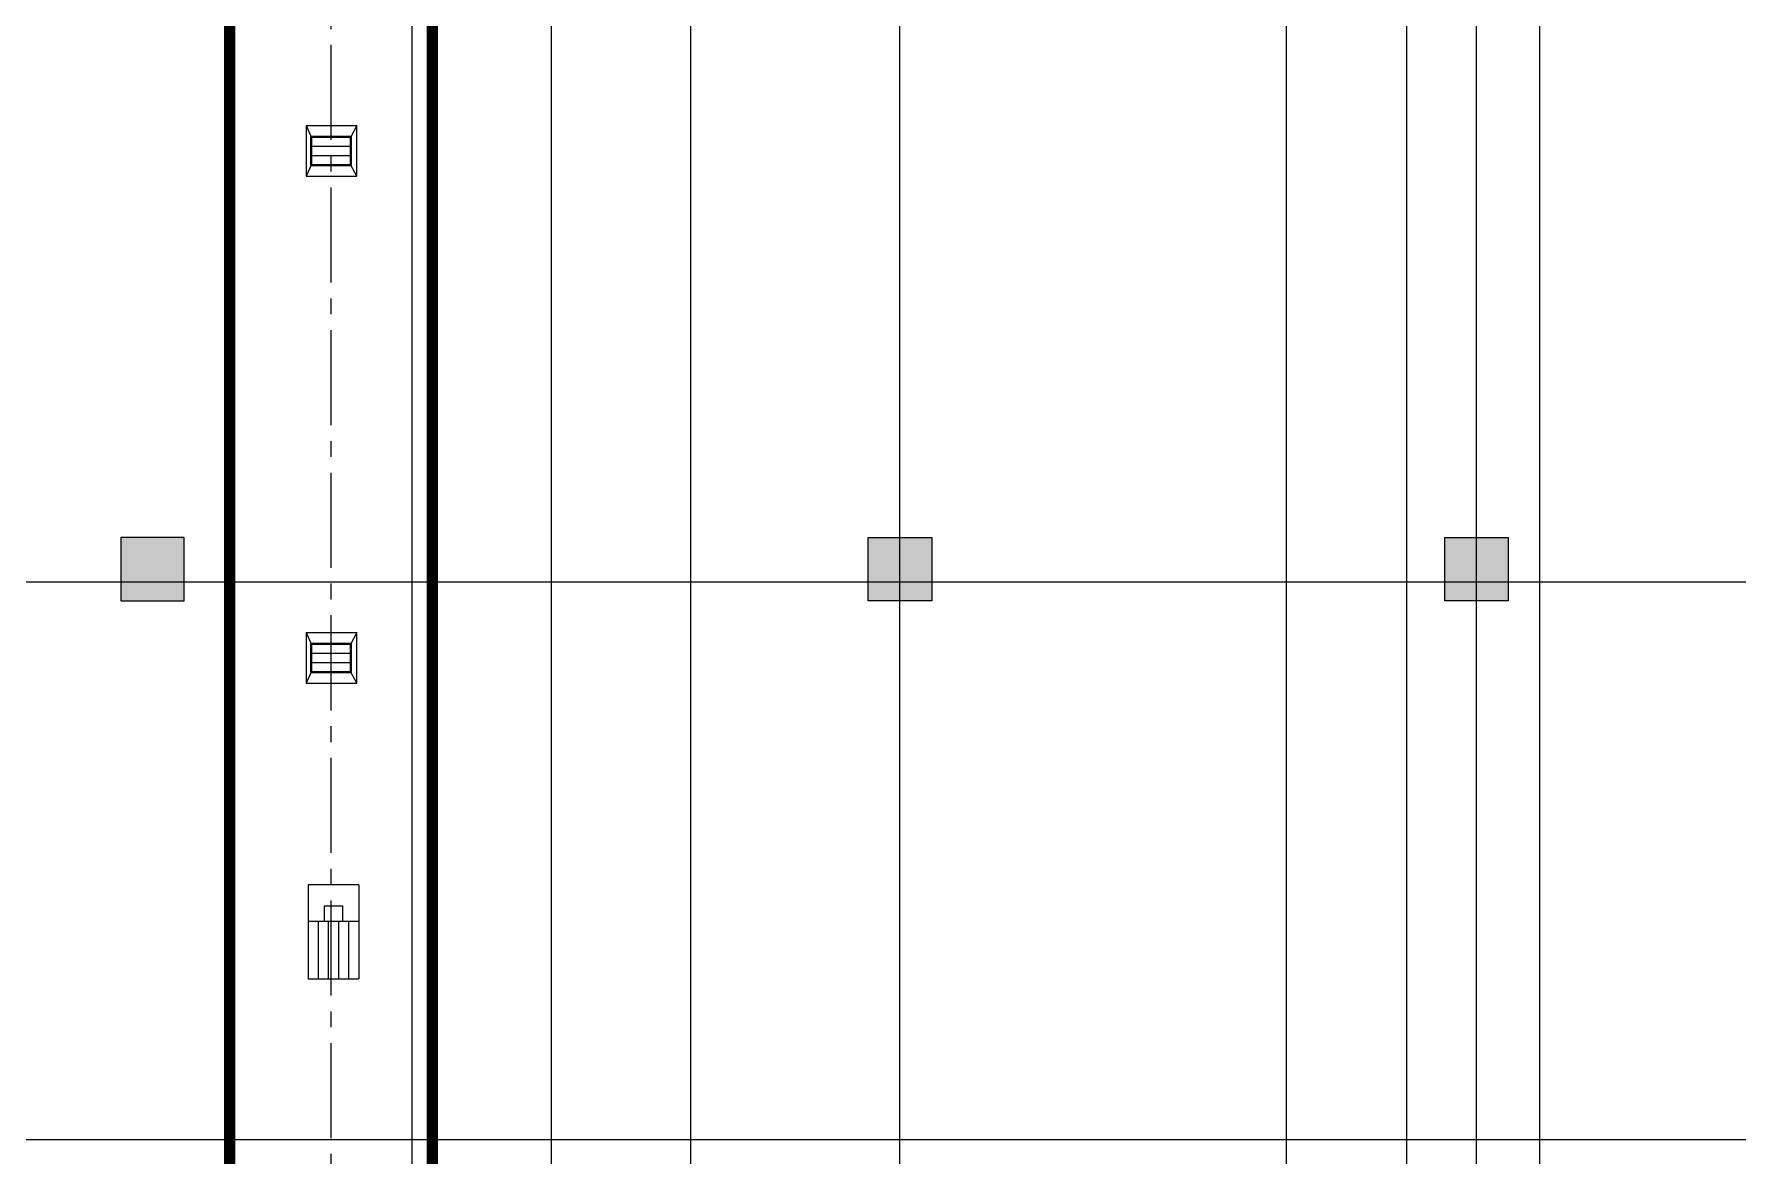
# Model space of a CAD drawing. Extents: x 369444 to 684549, y -549309 to 575337.
# Drawn here: x 479291 to 492737, y 326729 to 335579 of the extents above; entities that cross this region are included whole.
import ezdxf

# ---------------------------------------------------------------- set-up
doc = ezdxf.new("R2010")
doc.units = 0
doc.header["$LTSCALE"] = 1000
doc.header["$MEASUREMENT"] = 0
doc.linetypes.add('CENTER2', pattern=[1.125, 0.75, -0.125, 0.125, -0.125])
for name, color, linetype in [('COLUMN', 9, 'Continuous'), ('DOTE', 1, 'Continuous'), ('DUCT-排烟中心线', 5, 'CENTER2'), ('DUCT-排烟管', 2, 'Continuous'), ('风管标注', 3, 'Continuous')]:
    doc.layers.add(name, color=color, linetype=linetype)

# ---------------------------------------------------------------- blocks, each defined once
blk = doc.blocks.new('column500')
h = blk.add_hatch(color=0)
h.dxf.hatch_style = 1
h.paths.add_polyline_path([(-216381, -381440), (-215881, -381440), (-215881, -380940), (-216381, -380940)])
at = {"color": 0}
blk.add_lwpolyline([(-216381, -381440), (-215881, -381440), (-215881, -380940), (-216381, -380940)], close=True, dxfattribs=at)
blk = doc.blocks.new('N-风管')
at = {"color": 0, "linetype": 'Continuous'}
for p, q in [((38489317394.668159, 3905429330.850731, 2600), (38489317794.668159, 3905429330.850731, 2600)), ((38489317394.668159, 3905425330.850731, 2600), (38489317794.668159, 3905425330.850731, 2600)), ((38489317808.813553, 3905423339.505711, -399.99999), (38489317808.813553, 3905422598.505711, -399.99999)), ((38489317680.813553, 3905423175.300111, -399.99999), (38489317680.813553, 3905423054.517111, -399.99999)), ((38489317488.813553, 3905423054.517111, -399.99999), (38489317488.813553, 3905422598.505711, -399.99999)), ((38489317568.813553, 3905423054.517111, -399.99999), (38489317568.813553, 3905422598.505711, -399.99999)), ((38489317648.813553, 3905423054.517111, -399.99999), (38489317648.813553, 3905422598.505711, -399.99999)), ((38489317728.813553, 3905423054.517111, -399.99999), (38489317728.813553, 3905422598.505711, -399.99999))]:
    blk.add_line(p, q, dxfattribs=at)
at = {"color": 0}
for p, q in [((38489317394.668159, 3905429330.850731, 2600), (38489317394.668159, 3905428930.850731, 2600)), ((38489317394.668159, 3905429330.850731, 2600), (38489317434.668159, 3905429241.961843, 2600)), ((38489317794.668159, 3905429330.850731, 2600), (38489317746.668159, 3905429241.961843, 2600)), ((38489317794.668159, 3905428930.850731, 2600), (38489317794.668159, 3905429330.850731, 2600)), ((38489317434.668159, 3905429167.887768, 2600), (38489317746.668159, 3905429167.887768, 2600)), ((38489317434.668159, 3905429019.73962, 2600), (38489317394.668159, 3905428930.850731, 2600)), ((38489317434.668159, 3905429093.813694, 2600), (38489317746.668159, 3905429093.813694, 2600)), ((38489317794.668159, 3905428930.850731, 2600), (38489317746.668159, 3905429019.73962, 2600)), ((38489317394.668159, 3905428930.850731, 2600), (38489317794.668159, 3905428930.850731, 2600)), ((38489317394.668159, 3905425330.850731, 2600), (38489317394.668159, 3905424930.850731, 2600)), ((38489317394.668159, 3905425330.850731, 2600), (38489317434.668159, 3905425241.961843, 2600)), ((38489317794.668159, 3905425330.850731, 2600), (38489317746.668159, 3905425241.961843, 2600)), ((38489317794.668159, 3905424930.850731, 2600), (38489317794.668159, 3905425330.850731, 2600)), ((38489317434.668159, 3905425167.887768, 2600), (38489317746.668159, 3905425167.887768, 2600)), ((38489317434.668159, 3905425093.813694, 2600), (38489317746.668159, 3905425093.813694, 2600)), ((38489317434.668159, 3905425019.73962, 2600), (38489317394.668159, 3905424930.850731, 2600)), ((38489317794.668159, 3905424930.850731, 2600), (38489317746.668159, 3905425019.73962, 2600)), ((38489317394.668159, 3905424930.850731, 2600), (38489317794.668159, 3905424930.850731, 2600)), ((38489317408.813553, 3905423339.505711, -399.99999), (38489317408.813553, 3905422598.505711, -399.99999)), ((38489317808.813553, 3905423339.505711, -399.99999), (38489317408.813553, 3905423339.505711, -399.99999)), ((38489317536.813553, 3905423175.300111, -399.99999), (38489317680.813553, 3905423175.300111, -399.99999)), ((38489317536.813553, 3905423175.300111, -399.99999), (38489317536.813553, 3905423054.517111, -399.99999)), ((38489317408.813553, 3905423054.517111, -399.99999), (38489317808.813553, 3905423054.517111, -399.99999)), ((38489317408.813553, 3905422598.505711, -399.99999), (38489317808.813553, 3905422598.505711, -399.99999))]:
    blk.add_line(p, q, dxfattribs=at)
at = {"color": 0, "lineweight": 40}
for p, q in [((38489317434.668159, 3905429241.961843, 2600), (38489317434.668159, 3905429019.73962, 2600)), ((38489317746.668159, 3905429241.961843, 2600), (38489317434.668159, 3905429241.961843, 2600)), ((38489317746.668159, 3905429019.73962, 2600), (38489317746.668159, 3905429241.961843, 2600)), ((38489317746.668159, 3905429019.73962, 2600), (38489317434.668159, 3905429019.73962, 2600)), ((38489317434.668159, 3905425241.961843, 2600), (38489317434.668159, 3905425019.73962, 2600)), ((38489317746.668159, 3905425241.961843, 2600), (38489317434.668159, 3905425241.961843, 2600)), ((38489317746.668159, 3905425019.73962, 2600), (38489317746.668159, 3905425241.961843, 2600)), ((38489317746.668159, 3905425019.73962, 2600), (38489317434.668159, 3905425019.73962, 2600))]:
    blk.add_line(p, q, dxfattribs=at)
at = {"layer": 'DUCT-排烟中心线', "color": 0}
blk.add_line((38489317590.668167, 3905419092.308393), (38489317590.668159, 3905432579.813694), dxfattribs=at)
at = {"layer": 'DUCT-排烟管', "color": 0, "const_width": 90}
for points in [[(38489316790.668159, 3905432579.813694), (38489316790.668167, 3905419092.308392)], [(38489318390.668167, 3905419092.308393), (38489318390.668159, 3905432579.813695)]]:
    blk.add_lwpolyline(points, dxfattribs=at)

msp = doc.modelspace()

# ---------------------------------------------------------------- linework, layer by layer
at = {"layer": 'DOTE', "color": 8}
for p, q in [((482274.5, 59364.2), (482274.5, 476704.8)), ((483374.5, 59364.2), (483374.5, 476704.8)), ((484474.5, 261807), (484474.5, 476704.8)), ((486124.5, 261807), (486124.5, 476704.8)), ((489174.5, 59364.2), (489174.5, 476704.8)), ((490124.5, 59364.2), (490124.5, 476704.8)), ((490674.5, 59364.2), (490674.5, 476704.8)), ((491174.5, 59364.2), (491174.5, 476704.8))]:
    msp.add_line(p, q, dxfattribs=at)
at = {"layer": 'DOTE', "color": 8, "lineweight": -2}
for p, q in [((377844.4, 331257), (624570.9, 331257)), ((377844.4, 326857), (624570.9, 326857))]:
    msp.add_line(p, q, dxfattribs=at)

# ---------------------------------------------------------------- block references
at = {"layer": 'COLUMN', "color": 8, "rotation": 270}
msp.add_blockref('column500', (861414.4, 115226.1), dxfattribs=at)
at = {"layer": 'COLUMN', "color": 8, "xscale": -1}
for p in [(269993.6, 712546.9), (274543.6, 712546.9)]:
    msp.add_blockref('column500', p, dxfattribs=at)
at = {"layer": '风管标注', "color": 8}
msp.add_blockref('N-风管', (-38488835956.2, -3905094473.4), dxfattribs=at)

doc.saveas('drawing.dxf')
